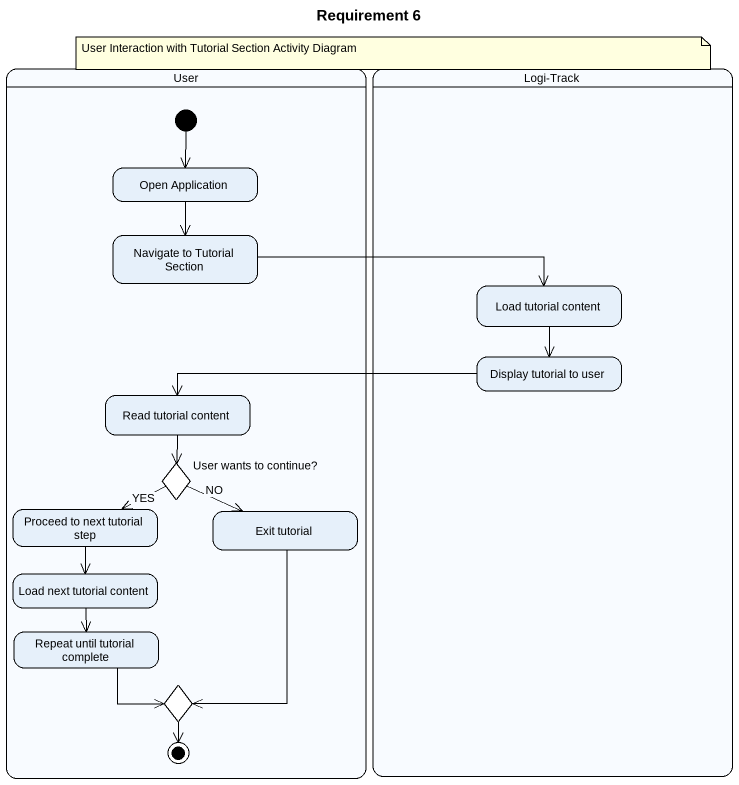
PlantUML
@startuml
title Requirement 6
hide empty description
state User {
  state "Open Application" as Open_Application
  state "Navigate to Tutorial Section" as Navigate_to_Tutorial_Section
  state "Read tutorial content" as Read_tutorial_content
  state "User wants to continue?" as User_wants_to_continue <<choice>>
  state "Proceed to next tutorial step" as Proceed_to_next_tutorial
  state "Exit tutorial" as Exit_tutorial
  state "Load next tutorial content" as Load_next_tutorial_content
  state "Repeat until tutorial complete" as Repeat_until_tutorial
  state choice1 <<choice>>
  [*] --> Open_Application
  choice1 --> [*]
}
state "Logi-Track" as Logi_Track {
  state "Load tutorial content" as Load_tutorial_content
  state "Display tutorial to user" as Display_tutorial_to_user
}
Open_Application --> Navigate_to_Tutorial_Section
Navigate_to_Tutorial_Section -right-> Load_tutorial_content
Load_tutorial_content --> Display_tutorial_to_user
Read_tutorial_content --> User_wants_to_continue
Display_tutorial_to_user -left-> Read_tutorial_content
User_wants_to_continue -left-> Proceed_to_next_tutorial : YES
User_wants_to_continue -right-> Exit_tutorial : NO
Proceed_to_next_tutorial --> Load_next_tutorial_content
Exit_tutorial --> choice1
Load_next_tutorial_content --> Repeat_until_tutorial
Repeat_until_tutorial -right-> choice1
note as N1
  User Interaction with Tutorial Section Activity Diagram
end note
@enduml
